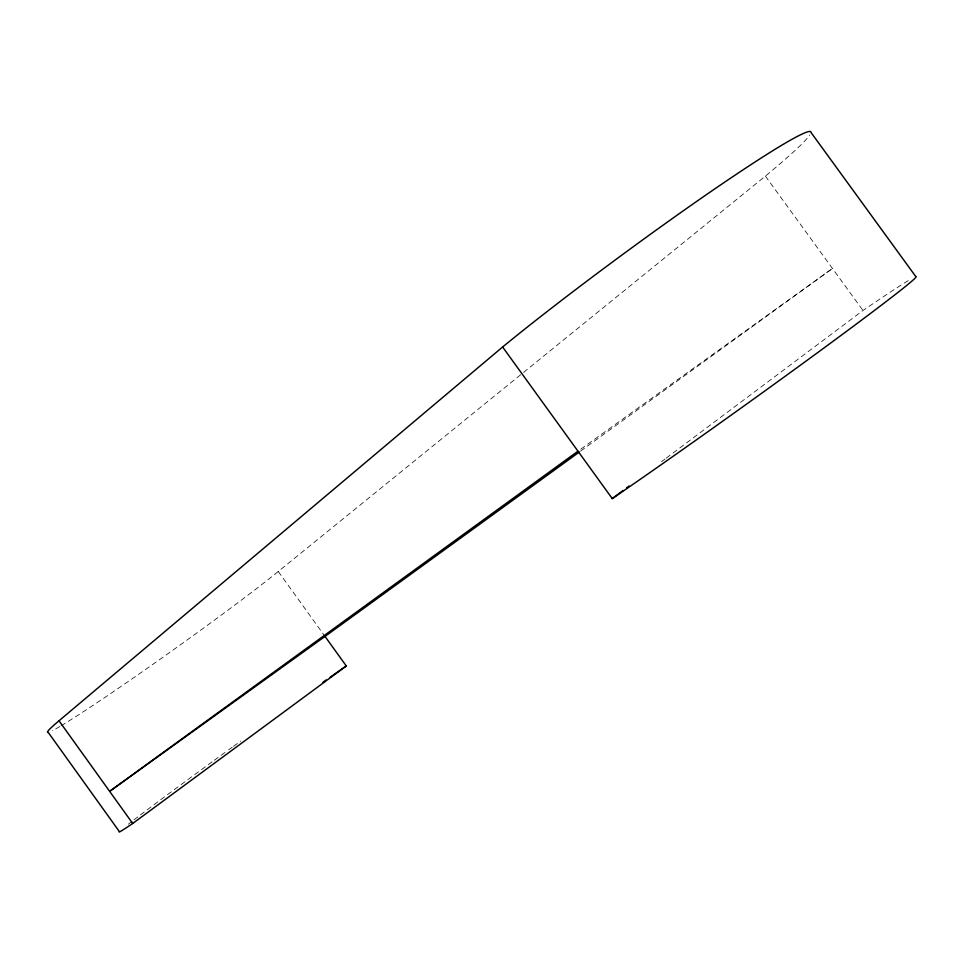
<?xml version="1.0" encoding="UTF-8"?>
<svg xmlns="http://www.w3.org/2000/svg" width="964" height="964" viewBox="0 0 964 964"><rect width="100%" height="100%" fill="white"/><g stroke="black" fill="none" stroke-linecap="round" stroke-linejoin="round"><path stroke-width="0.72" stroke-dasharray="4.82 3.62" d="M61.069 725.796A152.794 6.061 -35.5 0 0 167.278 654.158A152.794 6.061 -35.5 0 0 278.247 571.483L522.404 373.333M523.572 372.381L765.392 176.123A223.154 12.616 -36.3 0 0 809.832 135.008M661.461 461.708L665.064 459.009M666.257 458.105L862.997 310.492A223.407 4.928 -35.6 0 1 910.872 279.078M580.569 451.128L832.474 268.474L580.424 449.429M765.392 176.123L862.997 310.492M278.247 571.483L325.013 636.433M59.889 726.495A152.794 6.061 -35.5 0 1 52.297 730.712M128.357 824.184A152.927 2.374 -35.9 0 1 132.803 820.738M134.032 819.798A152.927 2.374 -35.9 0 1 139.406 815.689M140.431 814.917A152.927 2.374 -35.9 0 1 213.116 761.126M214.285 760.271A152.927 2.374 -35.9 0 1 227.42 750.715M228.625 749.835A152.927 2.374 -35.9 0 1 232.264 747.196M233.481 746.317A152.927 2.374 -35.9 0 1 240.723 741.063"/><path stroke-width="1.45" d="M579.352 452.008L325.013 636.433L346.293 665.979L132.695 823.485A152.927 2.374 -35.9 0 1 119.379 831.607L48.2 732.363A152.794 6.061 -35.5 0 1 59.009 720.771L502.618 346.992A223.154 12.616 -36.3 0 1 699.972 199.114A223.154 12.616 -36.3 0 1 811.025 132.49L915.8 276.596A223.407 4.928 -35.6 0 1 813.544 355.608A223.407 4.928 -35.6 0 1 612.273 498.605L502.618 346.992M612.273 498.605L623.069 490.507M626.672 487.808L629.07 486.001M577.978 451.188L109.655 791.36L325.013 636.433M59.009 720.771L132.695 823.485M322.952 682.247A152.927 2.374 -35.9 0 1 326.218 679.945M330.134 677.21A152.927 2.374 -35.9 0 1 346.293 665.979"/></g></svg>
